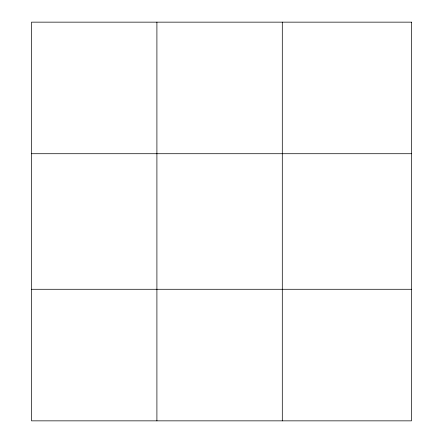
<?xml version="1.0" encoding="UTF-8"?>
<svg xmlns="http://www.w3.org/2000/svg" width="443" height="443" viewBox="0 0 443 443"><rect width="100%" height="100%" fill="white"/><g stroke="black" fill="none" stroke-linecap="round" stroke-linejoin="round"><path stroke-width="0.66" d="M156.905 22.15L156.905 420.85M282.296 22.15L282.296 420.85M31.514 153.721L411.486 153.721M31.514 289.279L411.486 289.279M411.486 22.15L411.486 420.85L31.514 420.85L31.514 22.15L411.486 22.15"/></g></svg>
